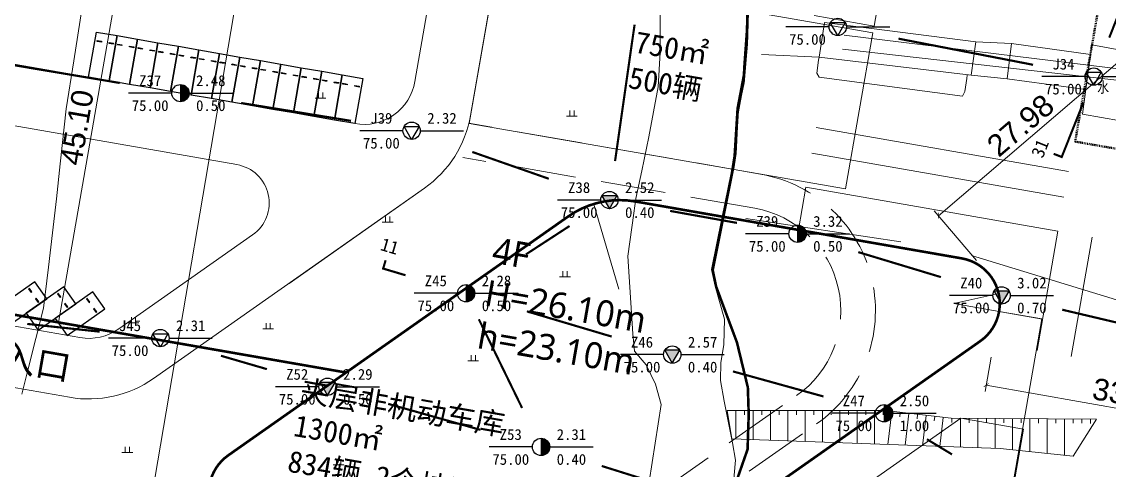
# Model space of a CAD drawing. Extents: x 274235 to 276654, y 142848 to 144425.
# Drawn here: x 275215.2 to 275340.8, y 143315.1 to 143366.9 of the extents above; entities that cross this region are included whole.
import ezdxf
from ezdxf.enums import TextEntityAlignment as Align

# ---------------------------------------------------------------- set-up
doc = ezdxf.new("R2010")
doc.units = 0
doc.header["$LTSCALE"] = 1.5
doc.header["$PDMODE"] = 1
doc.header["$PDSIZE"] = 0.2
for name, pattern in [('__DASH', [0.35, 0.25, -0.1]), ('ACAD_ISO04W100', [30, 24, -3, 0, -3]), ('X5', [3, 2, -1])]:
    doc.linetypes.add(name, pattern=pattern)
doc.layers.get('0').update_dxf_attribs({"linetype": 'CONTINUOUS', "lineweight": 0})
doc.layers.get('Defpoints').update_dxf_attribs({"linetype": 'CONTINUOUS'})
for name, color, linetype, lineweight in [('_ACM-A-ANNO-DIMS', 7, 'CONTINUOUS', 5), ('_ACM-A-SHBD-GRID-NPLT', 14, 'CONTINUOUS', 13), ('_ACM-A-SITE-OTLN', 3, 'CONTINUOUS', 25), ('_ACM-A-SITE-PAKG', 1, 'CONTINUOUS', 5), ('_ACM-A-SITE-ROAD', 2, 'CONTINUOUS', 18), ('_ACM-A-SITE-WALL', 5, 'CONTINUOUS', 50), ('ACM-A-ANNO-TEXT', 7, 'CONTINUOUS', 18), ('DLDW', 8, 'CONTINUOUS', 0), ('DMTZ', 8, 'CONTINUOUS', 0), ('GXYZ', 8, 'CONTINUOUS', 0), ('SXSS', 8, 'CONTINUOUS', 0), ('ZBTZ', 8, 'CONTINUOUS', 0)]:
    doc.layers.add(name, color=color, linetype=linetype, lineweight=lineweight)
for name, color, linetype in [('A-PRKG', 8, 'CONTINUOUS'), ('HOLE', 1, 'CONTINUOUS'), ('Legends', 7, 'CONTINUOUS'), ('PROFILE', 241, 'CONTINUOUS')]:
    doc.layers.add(name, color=color, linetype=linetype)
doc.layers.add('ASSIST', color=8, linetype='CONTINUOUS', lineweight=0, plot=False)
doc.layers.add('T2006年到2024年报批数据汇总', color=7, linetype='CONTINUOUS', lineweight=60, true_color=0x0070ff)
doc.styles.add('$1$微软雅黑', font='', dxfattribs={"height": 250})
doc.styles.add('_ACM-G-NOTES', font='arial.ttf', dxfattribs={"height": 2.5})
doc.styles.add('ST', font='')
doc.styles.get("Standard").update_dxf_attribs({"font": ''})
doc.styles.add('水系性质说明', font='', dxfattribs={"width": 0.8, "height": 1.25})
doc.styles.get('$1$微软雅黑').set_extended_font_data('Microsoft YaHei')
doc.styles.get('ST').set_extended_font_data('SimSun')
doc.styles.get('Standard').set_extended_font_data('NSimSun')
doc.styles.get('水系性质说明').set_extended_font_data('NSimSun')
doc.linetypes.add('10421', pattern='A,2,[150,AAA.SHX,S=1,R=0,X=0,Y=1],1e-11', length=2)
doc.linetypes.add('10422', pattern='A,2,[150,AAA.SHX,S=1,R=0,X=0,Y=1],2,[177,AAA.SHX,S=1,R=0,X=0,Y=0.8],1e-09', length=4)
doc.linetypes.add('1161', pattern='A,0,[149,AAA.SHX,S=0.15,R=0,X=0,Y=0],-1.6', length=1.6)
doc.dimstyles.new('_ACM-DIM-A_m', dxfattribs={"dimscale": 0.5, "dimtxt": 2.5, "dimasz": 1, "dimexe": 1.5, "dimexo": 2.5, "dimgap": 1, "dimtad": 1, "dimzin": 1, "dimdsep": 46, "dimtxsty": '_ACM-G-NOTES', "dimblk": 'ARCHTICK', "dimcen": 2.5, "dimclrd": 256, "dimclre": 256, "dimclrt": 256, "dimazin": 0, "dimtfac": 1, "dimtmove": 0, "dimatfit": 3, "dimldrblk": 'DOTSMALL', "dimfxl": 1, "dimlwd": 18, "dimlwe": 18, "dimarcsym": 0})

# ---------------------------------------------------------------- blocks, each defined once
blk = doc.blocks.new('gc119')
for p, q in [((-1.25, 0), (1.25, 0)), ((-0.5, 1.3), (-0.5, 0)), ((0.5, 1.3), (0.5, 0))]:
    blk.add_line(p, q)
blk = doc.blocks.new('A$C5E363402')
at = {"layer": '_ACM-A-ANNO-DIMS'}
for p, q in [((682380, 156208), (686968, 146922)), ((730240, 153950), (725343, 151922))]:
    blk.add_line(p, q, dxfattribs=at)
at = {"layer": '_ACM-A-SITE-OTLN', "const_width": 300}
blk.add_lwpolyline([(657586, 132022), (679770, 154205, -0.1989124), (687053, 157222), (725343, 157222, -0.6681786), (729091, 148174), (695148, 114232), (695148, 56011), (729091, 22069, -0.6681786), (725343, 13022), (687053, 13022, -0.1989124), (679770, 16038), (670186, 25622), (559110, 25622)], format="xyb", dxfattribs=at)
blk.add_lwpolyline([(571710, 132022), (657586, 132022)], dxfattribs=at)
blk.add_lwpolyline([(695155, 114238, -0.1989124), (687872, 111222), (649582, 111222, -0.6681786), (645834, 120269), (679770, 154205, -0.1989124), (687053, 157222), (725343, 157222, -0.6681786), (729091, 148174)], format="xyb", close=True, dxfattribs=at)
blk = doc.blocks.new('PARKING_2400x5400')
for points in [[(2300, -600), (2300, 4700), (-100, 4700), (-100, -600)], [(650, 3750), (150, 3750), (150, 3650), (650, 3650)], [(2050, 3750), (1550, 3750), (1550, 3650), (2050, 3650)]]:
    blk.add_lwpolyline(points, close=True)
blk = doc.blocks.new('ROAD-BLOCK')
at = {"layer": '_ACM-A-ANNO-DIMS'}
for p, q in [((85.56, 150.89), (115.11, 150.89)), ((85.56, 147.89), (115.11, 147.89)), ((85.56, 138.89), (85.56, 143.89)), ((85.56, 143.89), (115.11, 143.89)), ((115.11, 143.89), (115.11, 129.9)), ((119.11, 143.89), (119.11, 129.9)), ((104.71, 133.59), (115.11, 133.59)), ((110.01, 133.59), (115.01, 133.59)), ((115.01, 133.59), (115.01, -71.87))]:
    blk.add_line(p, q, dxfattribs=at)
at = {"layer": '_ACM-A-SITE-ROAD'}
for p, q in [((90.12, 163.59), (83.12, 163.59)), ((28.69, 122.71), (42.2, 136.22))]:
    blk.add_line(p, q, dxfattribs=at)
blk.add_lwpolyline([(-136.51, 182.59), (-116.86, 182.59, -0.198912), (-112.62, 180.84), (-40.98, 109.2, 0.198912), (-31.79, 105.39), (5.99, 105.39, 0.198912), (15.18, 109.2), (42.2, 136.22, 0.198912), (46.01, 145.42), (46.01, 178.09, -0.414214), (50.51, 182.59), (76.12, 182.59, -0.414214), (83.12, 175.59)], format="xyb", dxfattribs=at)
for points in [[(39.01, 148.19), (39.01, 176.59, 0.414214), (33.01, 182.59), (-8.49, 182.59, 0.414214), (-14.49, 176.59), (-14.49, 148.19, 0.414214), (-8.49, 142.19), (33.01, 142.19, 0.414214)], [(20.41, 135.19), (-46.21, 135.19, 0.668179), (-49.39, 127.51), (-36.03, 114.15, 0.198912), (-31.79, 112.39), (5.99, 112.39, 0.198912), (10.23, 114.15), (23.59, 127.51, 0.668179)], [(115.11, 120.68), (107.78, 120.68), (88.51, 101.42), (88.51, 78.96, 0.668179), (93.63, 76.84), (115.11, 98.32)]]:
    blk.add_lwpolyline(points, format="xyb", close=True, dxfattribs=at)
blk.add_lwpolyline([(90.12, 175.59), (90.12, 163.59)], dxfattribs=at)
at = {"layer": 'A-PRKG'}
for p, xscale, yscale, zscale, rotation in [((4.11, 142.79), -0.0009999999999999987, 0.0009999999999999987, 0.0009999999999999994, 359.9999999304366), ((6.51, 142.79), -0.0009999999999999987, 0.0009999999999999987, 0.0009999999999999994, 359.9999999304366), ((8.91, 142.79), -0.0009999999999999987, 0.0009999999999999987, 0.0009999999999999994, 359.9999999304366), ((11.31, 142.79), -0.0009999999999999987, 0.0009999999999999987, 0.0009999999999999994, 359.9999999304366), ((13.71, 142.79), -0.0009999999999999987, 0.0009999999999999987, 0.0009999999999999994, 359.9999999304366), ((16.11, 142.79), -0.0009999999999999987, 0.0009999999999999987, 0.0009999999999999994, 359.9999999304366), ((18.51, 142.79), -0.0009999999999999987, 0.0009999999999999987, 0.0009999999999999994, 359.9999999304366), ((20.91, 142.79), -0.0009999999999999987, 0.0009999999999999987, 0.0009999999999999994, 359.9999999304366), ((23.31, 142.79), -0.0009999999999999987, 0.0009999999999999987, 0.0009999999999999994, 359.9999999304366), ((25.71, 142.79), -0.0009999999999999987, 0.0009999999999999987, 0.0009999999999999994, 359.9999999304366), ((28.11, 142.79), -0.0009999999999999987, 0.0009999999999999987, 0.0009999999999999994, 359.9999999304366), ((30.51, 142.79), -0.0009999999999999987, 0.0009999999999999987, 0.0009999999999999994, 359.9999999304366), ((32.91, 142.79), -0.0009999999999999987, 0.0009999999999999987, 0.0009999999999999994, 359.9999999304366), ((-3.5, 114.44), 0.0009999999999999983, 0.0009999999999999983, 0.0009999999999999983, 315.0000002912197), ((-0.11, 114.44), 0.0009999999999999983, 0.0009999999999999983, 0.0009999999999999983, 315.0000002912197), ((3.29, 114.44), 0.0009999999999999983, 0.0009999999999999983, 0.0009999999999999983, 315.0000002912197)]:
    blk.add_blockref('PARKING_2400x5400', p, dxfattribs=dict(at, xscale=xscale, yscale=yscale, zscale=zscale, rotation=rotation))
blk = doc.blocks.new('eva')
at = {"layer": '_ACM-A-SHBD-GRID-NPLT', "linetype": '__DASH', "ltscale": 20}
for points in [[(9.4, 51.04), (107.58, 51.04, -0.198912), (118.89, 46.36), (121.19, 44.06, 0.198912), (129.67, 40.54), (158.4, 40.54, 0.668138), (166.89, 61.03), (151.76, 76.16, -0.198849), (147.08, 87.47), (147.07, 150.99, -0.199006), (151.76, 162.31), (165.91, 176.45, 0.668261), (157.42, 196.94), (123.23, 196.94)], [(-57.37, 56.98, 0.527487), (-43.39, 36.54), (-12.45, 36.54, 0.197109), (-1.22, 41.15), (1.25, 43.59, -0.197109), (9.68, 47.04), (107.58, 47.04, -0.198912), (116.06, 43.53), (118.36, 41.23, 0.198912), (129.67, 36.54), (158.4, 36.54, 0.668138), (169.72, 63.86), (154.59, 78.99, -0.198849), (151.08, 87.47), (151.07, 150.99, -0.199006), (154.59, 159.48), (168.73, 173.62, 0.668261), (157.42, 200.94), (123.23, 200.94)]]:
    blk.add_lwpolyline(points, format="xyb", dxfattribs=at)
blk = doc.blocks.new('BASEMENT')
at = {"layer": '_ACM-A-SITE-WALL', "linetype": '__DASH', "ltscale": 10}
blk.add_lwpolyline([(1891631, 816805), (1681958, 816805), (1681958, 789605), (1619758, 789605), (1619758, 610202), (1652552, 575356), (1764854, 536805), (1911521, 536805), (1919331, 545026), (1919331, 788642), (1896831, 788642), (1896831, 836511), (1912251, 836494), (1912258, 843311), (1891631, 843311)], close=True, dxfattribs=at)
blk = doc.blocks.new('_ArchTick')
at = {"const_width": 0.15}
blk.add_lwpolyline([(-0.5, -0.5), (0.5, 0.5)], dxfattribs=at)
blk = doc.blocks.new('*D1753')
at = {"layer": '_ACM-A-ANNO-DIMS', "lineweight": 18}
for p, q in [((275219.46, 143332.21), (275227.21, 143376.63)), ((275233.37, 143375.55), (275226.47, 143376.76)), ((275225.62, 143331.13), (275218.72, 143332.33))]:
    blk.add_line(p, q, dxfattribs=at)
at = {"layer": 'Defpoints', "color": 0}
for p in [(275227.21, 143376.63), (275234.6, 143375.34), (275226.86, 143330.92)]:
    blk.add_point(p, dxfattribs=at)
at = {"layer": '_ACM-A-ANNO-DIMS', "lineweight": 18, "xscale": 0.5, "yscale": 0.5, "zscale": 0.5}
for p, rotation in [((275227.21, 143376.63), 80.1075690193499), ((275219.46, 143332.21), 260.1075690193499)]:
    blk.add_blockref('_ArchTick', p, dxfattribs=dict(at, rotation=rotation))
at = {"layer": '_ACM-A-ANNO-DIMS', "insert": (275221.58, 143354.72), "char_height": 2.5, "attachment_point": 5, "rotation": 80.1076, "style": '_ACM-G-NOTES'}
blk.add_mtext('45.10', dxfattribs=at)
blk = doc.blocks.new('_DotSmall')
at = {"color": 0, "linetype": 'ByBlock', "const_width": 0.5}
blk.add_lwpolyline([(-0.0625, 0, 1), (0.0625, 0, 1)], format="xyb", close=True, dxfattribs=at)
blk = doc.blocks.new('*D1720')
at = {"layer": '_ACM-A-ANNO-DIMS', "lineweight": 18, "transparency": 16777216}
for p, q in [((67.25, 64.33), (61.45, 69.13)), ((62.02, 68.65), (44.19, 47.09)), ((49.42, 42.77), (43.61, 47.57))]:
    blk.add_line(p, q, dxfattribs=at)
at = {"layer": 'Defpoints', "color": 0, "transparency": 16777216}
for p in [(68.21, 63.53), (44.19, 47.09), (50.38, 41.97)]:
    blk.add_point(p, dxfattribs=at)
at = {"layer": '_ACM-A-ANNO-DIMS', "lineweight": 18, "transparency": 16777216, "xscale": 0.5, "yscale": 0.5, "zscale": 0.5}
for p, rotation in [((62.02, 68.65), 50.40824551412609), ((44.19, 47.09), 230.4082455141261)]:
    blk.add_blockref('_ArchTick', p, dxfattribs=dict(at, rotation=rotation))
at = {"layer": '_ACM-A-ANNO-DIMS', "transparency": 16777216, "insert": (51.74, 59), "char_height": 2.5, "attachment_point": 5, "rotation": 50.4082, "style": '_ACM-G-NOTES'}
blk.add_mtext('27.98', dxfattribs=at)
blk = doc.blocks.new('*D1721')
at = {"layer": '_ACM-A-ANNO-DIMS', "lineweight": 18, "transparency": 16777216}
for p, q in [((52.99, 32.04), (52.98, 28.01)), ((86.14, 31.98), (86.13, 27.95)), ((52.98, 28.76), (86.14, 28.7))]:
    blk.add_line(p, q, dxfattribs=at)
at = {"layer": 'Defpoints', "color": 0, "transparency": 16777216}
for p in [(52.99, 33.29), (86.14, 33.23), (86.14, 28.7)]:
    blk.add_point(p, dxfattribs=at)
at = {"layer": '_ACM-A-ANNO-DIMS', "lineweight": 18, "transparency": 16777216, "xscale": 0.5, "yscale": 0.5, "zscale": 0.5}
for p, rotation in [((52.98, 28.76), 179.8946389203966), ((86.14, 28.7), 359.8946389203966)]:
    blk.add_blockref('_ArchTick', p, dxfattribs=dict(at, rotation=rotation))
at = {"layer": '_ACM-A-ANNO-DIMS', "transparency": 16777216, "insert": (69.56, 30.5), "char_height": 2.5, "attachment_point": 5, "rotation": 359.8946, "style": '_ACM-G-NOTES'}
blk.add_mtext('33.15', dxfattribs=at)
blk = doc.blocks.new('H_sam_hole')
blk.add_line((0, 2), (0, -2))
at = {"const_width": 2}
blk.add_lwpolyline([(0, -1, 0.414214), (1, 0, 0.414214), (0, 1, 1)], format="xyb", dxfattribs=at)
blk.add_circle((0, 0), 2)
blk = doc.blocks.new('H_cpt_hole')
for p, q in [((-1.73, 1), (1.73, 1)), ((0, -2), (-1.73, 1)), ((1.73, 1), (0, -2))]:
    blk.add_line(p, q)
blk.add_circle((0, 0), 2)
blk = doc.blocks.new('H_spt_hole')
blk.add_hatch(color=256).paths.add_polyline_path([(-1.73, 1), (0, -2), (1.73, 1)])
blk.add_lwpolyline([(0, -2), (1.73, 1), (-1.73, 1)], close=True)
blk.add_circle((0, 0), 2)
blk = doc.blocks.new('DIM')
at = {"layer": '_ACM-A-ANNO-DIMS'}
for p1, p2, distance, picture, middle in [((68.215, 63.532), (50.381, 41.969), -8.035, '*D1720', (51.738, 59.003)), ((52.993, 33.288), (86.144, 33.227), -4.531, '*D1721', (69.563, 30.504))]:
    dim = blk.add_aligned_dim(p1=p1, p2=p2, distance=distance, dimstyle='_ACM-DIM-A_m', dxfattribs=at)
    dim.commit()
    dim.dimension.update_dxf_attribs({"geometry": picture, "text_midpoint": middle})

msp = doc.modelspace()

# ---------------------------------------------------------------- linework, layer by layer
at = {"layer": '_ACM-A-SITE-PAKG'}
msp.add_lwpolyline([(275313.464, 143365.652), (275270.011, 143373.23), (275266.867, 143355.198), (275310.319, 143347.62)], close=True, dxfattribs=at)
at = {"layer": 'ASSIST', "linetype": 'Continuous', "flags": 128}
for points in [[(275324.804, 143360.774), (275325.344, 143364.632), (275329.454, 143364.404), (275328.952, 143360.342)], [(275296.645, 143322.013), (275314.928, 143322.013), (275322.505, 143321.131), (275339.266, 143321.044), (275336.581, 143316.764), (275328.171, 143317.635), (275297.166, 143318.747)]]:
    msp.add_lwpolyline(points, close=True, dxfattribs=at)
at = {"layer": 'DLDW', "linetype": 'Continuous'}
msp.add_lwpolyline([(275309.972, 143363.766), (275358.299, 143358.319), (275358.412, 143359.467), (275310.137, 143365.376)], dxfattribs=at)
at = {"layer": 'DMTZ', "linetype": 'Continuous'}
for p, q in [((275297.645, 143322.013), (275297.645, 143318.729)), ((275298.645, 143322.013), (275298.645, 143321.513)), ((275299.645, 143322.013), (275299.645, 143318.658)), ((275300.645, 143322.013), (275300.645, 143321.513)), ((275301.645, 143322.013), (275301.645, 143318.586)), ((275302.645, 143322.013), (275302.645, 143321.513)), ((275303.645, 143322.013), (275303.645, 143318.514)), ((275304.645, 143322.013), (275304.645, 143321.513)), ((275305.645, 143322.013), (275305.645, 143318.443)), ((275306.645, 143322.013), (275306.645, 143321.513)), ((275307.645, 143322.013), (275307.645, 143318.371)), ((275308.645, 143322.013), (275308.645, 143321.513)), ((275309.645, 143322.013), (275309.645, 143318.299)), ((275310.645, 143322.013), (275310.645, 143321.513)), ((275311.645, 143322.013), (275311.645, 143318.227)), ((275312.645, 143322.013), (275312.645, 143321.513)), ((275313.645, 143322.013), (275313.645, 143318.156)), ((275314.645, 143322.013), (275314.645, 143321.513)), ((275315.64, 143321.93), (275315.194, 143318.1)), ((275316.633, 143321.814), (275316.576, 143321.318)), ((275317.627, 143321.699), (275317.199, 143318.028)), ((275318.62, 143321.583), (275318.562, 143321.087)), ((275319.613, 143321.468), (275319.205, 143317.956)), ((275320.607, 143321.352), (275320.549, 143320.855)), ((275321.6, 143321.236), (275321.21, 143317.884)), ((275322.594, 143321.13), (275322.591, 143320.63)), ((275323.594, 143321.125), (275323.576, 143317.8)), ((275324.594, 143321.12), (275324.591, 143320.62)), ((275325.594, 143321.115), (275325.576, 143317.728)), ((275326.594, 143321.11), (275326.591, 143320.61)), ((275327.594, 143321.104), (275327.576, 143317.656)), ((275328.594, 143321.099), (275328.591, 143320.599)), ((275329.594, 143321.094), (275329.575, 143317.49)), ((275330.594, 143321.089), (275330.591, 143320.589)), ((275331.594, 143321.084), (275331.574, 143317.282)), ((275332.594, 143321.079), (275332.591, 143320.579)), ((275333.594, 143321.073), (275333.573, 143317.075)), ((275334.594, 143321.068), (275334.591, 143320.568)), ((275335.594, 143321.063), (275335.572, 143316.868)), ((275336.593, 143321.058), (275336.591, 143320.558)), ((275337.593, 143321.053), (275337.591, 143320.553)), ((275338.593, 143321.047), (275338.591, 143320.547))]:
    msp.add_line(p, q, dxfattribs=at)
at = {"layer": 'DMTZ', "linetype": '10421', "flags": 128}
msp.add_lwpolyline([(275294.04, 143298.548), (275294.291, 143300.647), (275296.786, 143311.323), (275297.319, 143313.248), (275297.606, 143316.31), (275297.261, 143318.279), (275296.287, 143323.107), (275295.883, 143325.495), (275295.899, 143327.581), (275296.251, 143329.628), (275296.34, 143332.583), (275295.26, 143336.379), (275294.849, 143338.334), (275296.016, 143344.219), (275297.087, 143349.477), (275297.432, 143351.445), (275297.774, 143356.943), (275298.504, 143360.798), (275298.528, 143361.657), (275298.845, 143365.89), (275298.995, 143370.893), (275299.063, 143381.906), (275299.88, 143389.871), (275299.982, 143390.869), (275299.993, 143391.871), (275300.241, 143396.87), (275300.541, 143401.867), (275300.815, 143403.19)], dxfattribs=at)
at = {"layer": 'DMTZ', "linetype": '10422'}
for points in [[(275325.344, 143364.632), (275307.871, 143366.829), (275307.253, 143362.837), (275324.804, 143360.774)], [(275338.581, 143363.148), (275329.454, 143364.404)], [(275328.952, 143360.342), (275338.043, 143359.111)]]:
    msp.add_lwpolyline(points, dxfattribs=at)
at = {"layer": 'DMTZ', "linetype": 'Continuous'}
msp.add_lwpolyline([(275296.645, 143322.013), (275314.928, 143322.013), (275322.505, 143321.131), (275339.266, 143321.044)], dxfattribs=at)
at = {"layer": 'GXYZ', "linetype": 'Continuous'}
msp.add_line((275203.682, 143155.581), (275247.477, 143413.795), dxfattribs=at)
at = {"layer": 'HOLE', "linetype": 'Continuous'}
for points in [[(275308.416, 143366.342), (275303.416, 143366.342)], [(275310.416, 143366.342), (275315.416, 143366.342)], [(275337.963, 143360.603), (275332.963, 143360.603)], [(275339.963, 143360.603), (275344.963, 143360.603)], [(275232.529, 143358.687), (275227.529, 143358.687)], [(275234.529, 143358.687), (275239.529, 143358.687)], [(275259.219, 143354.349), (275254.219, 143354.349)], [(275261.219, 143354.349), (275266.219, 143354.349)], [(275282.055, 143346.343), (275277.055, 143346.343)], [(275284.055, 143346.343), (275289.055, 143346.343)], [(275303.774, 143342.441), (275298.774, 143342.441)], [(275305.774, 143342.441), (275310.774, 143342.441)], [(275265.512, 143335.571), (275260.512, 143335.571)], [(275267.512, 143335.571), (275272.512, 143335.571)], [(275327.325, 143335.324), (275322.325, 143335.324)], [(275329.325, 143335.324), (275334.325, 143335.324)], [(275230.206, 143330.39), (275225.206, 143330.39)], [(275232.206, 143330.39), (275237.206, 143330.39)], [(275289.311, 143328.487), (275284.311, 143328.487)], [(275291.311, 143328.487), (275296.311, 143328.487)], [(275249.506, 143324.773), (275244.506, 143324.773)], [(275251.506, 143324.773), (275256.506, 143324.773)], [(275313.765, 143321.712), (275308.765, 143321.712)], [(275315.765, 143321.712), (275320.765, 143321.712)], [(275274.162, 143317.821), (275269.162, 143317.821)], [(275276.162, 143317.821), (275281.162, 143317.821)]]:
    msp.add_lwpolyline(points, dxfattribs=at)
at = {"layer": 'PROFILE', "linetype": 'ACAD_ISO04W100', "ltscale": 0.08, "const_width": 0.25}
for points in [[(275340.754, 143365.103), (275345.46, 143376.924)], [(275283.699, 143350.843), (275285.955, 143366.602)], [(275316.416, 143364.982), (275331.963, 143361.963)], [(275214.022, 143361.965), (275226.529, 143359.863)], [(275240.529, 143357.549), (275253.219, 143355.487)], [(275334.336, 143351.682), (275335.265, 143351.312), (275337.769, 143357.603)], [(275267.219, 143351.895), (275276.055, 143348.797)], [(275290.055, 143345.085), (275297.774, 143343.699)], [(275273.423, 143340.071), (275278.448, 143343.343)], [(275311.774, 143340.326), (275321.325, 143337.439)], [(275257.213, 143339.382), (275256.928, 143338.424), (275259.512, 143337.655)], [(275273.512, 143333.487), (275283.311, 143330.571)], [(275335.325, 143333.674), (275348.521, 143330.562)], [(275215.834, 143332.033), (275224.206, 143331.138)], [(275272.969, 143322.321), (275267.974, 143332.571)], [(275238.206, 143328.353), (275243.506, 143326.81)], [(275297.311, 143326.548), (275307.765, 143323.651)], [(275257.506, 143322.799), (275268.162, 143319.795)], [(275319.712, 143318.712), (275322.602, 143316.959)], [(275282.162, 143315.624), (275291.736, 143312.618)]]:
    msp.add_lwpolyline(points, dxfattribs=at)
at = {"layer": 'SXSS', "linetype": '10421'}
msp.add_lwpolyline([(275215.199, 143323.923), (275215.939, 143326.834), (275217.721, 143333.847), (275218.288, 143338.589), (275218.764, 143342.565), (275219.234, 143346.494), (275219.653, 143350.523), (275220.315, 143356.871), (275221.208, 143362.429), (275222.127, 143368.364), (275222.801, 143372.976), (275223.338, 143377.291), (275224.004, 143382.634), (275224.773, 143388.208), (275225.145, 143390.898), (275225.671, 143394.146), (275226.087, 143396.716), (275226.69, 143402.678)], dxfattribs=at)
at = {"layer": 'SXSS', "linetype": 'Continuous', "flags": 128}
msp.add_lwpolyline([(275342.043, 143355.501), (275343.128, 143363.47), (275338.73, 143364.266), (275337.66, 143356.243)], close=True, dxfattribs=at)
at = {"layer": 'T2006年到2024年报批数据汇总', "color": 6, "linetype": 'X5', "lineweight": -2, "const_width": 0.3}
for points in [[(275299.151, 143372.564), (275298.906, 143364.462), (275298.526, 143359.95), (275298.202, 143358.41), (275297.849, 143356.481), (275297.749, 143354.908), (275297.594, 143351.763), (275297.355, 143350.153), (275295.568, 143341.24), (275294.972, 143338.26), (275295.364, 143336.362), (275296.229, 143334.033), (275297.774, 143329.892), (275299.031, 143324.698), (275299.132, 143321.602), (275299.001, 143317.547), (275297.207, 143312.402)], [(275297.207, 143312.402), (275299.001, 143317.547), (275299.132, 143321.602), (275299.031, 143324.698), (275297.774, 143329.892), (275296.229, 143334.033), (275295.364, 143336.362), (275294.972, 143338.26), (275295.568, 143341.24), (275297.355, 143350.153), (275297.594, 143351.763), (275297.749, 143354.908), (275297.849, 143356.481), (275298.202, 143358.41), (275298.526, 143359.949), (275298.906, 143364.462), (275299.151, 143372.564)]]:
    msp.add_lwpolyline(points, dxfattribs=at)
at = {"layer": 'ZBTZ', "linetype": '1161', "flags": 128}
for points in [[(275291.126, 143403.815), (275291.269, 143402.6), (275291.347, 143398.414), (275291.376, 143396.905), (275290.822, 143391.441), (275290.303, 143386.319), (275289.692, 143381.504), (275289.336, 143378.689), (275289.087, 143373.531), (275288.906, 143368.535), (275288.909, 143363.379), (275288.694, 143359.403), (275287.618, 143353.637), (275286.798, 143349.721), (275286.114, 143346.508), (275285.871, 143344.81), (275285.163, 143339.859), (275285.753, 143330.88), (275285.929, 143328.895), (275287.302, 143327.313), (275288.377, 143325.057), (275289.01, 143322.734), (275287.623, 143313.774), (275286.647, 143307.925), (275286.224, 143305.392), (275285.989, 143301.967), (275285.8, 143298.973), (275285.823, 143297.706)], [(275316.706, 143341.505), (275298.794, 143344.226)], [(275343.48, 143334.234), (275324.87, 143339.928)]]:
    msp.add_lwpolyline(points, dxfattribs=at)
at = {"layer": 'ZBTZ', "linetype": '1161'}
for points in [[(275307.253, 143362.837), (275300.62, 143363.149)], [(275307.253, 143362.837), (275307.205, 143362.486), (275306.995, 143360.982), (275307.265, 143360.515), (275323.823, 143358.332), (275324.082, 143358.886), (275324.304, 143360.388), (275324.367, 143360.763)]]:
    msp.add_lwpolyline(points, dxfattribs=at)

# ---------------------------------------------------------------- block references
at = {"xscale": 0.001, "yscale": 0.001, "zscale": 0.001}
for name, p, rotation in [('BASEMENT', (273332.701, 142902.048), 350.1075691856989), ('A$C5E363402', (274582.158, 143309.331), 350.1075691150455)]:
    msp.add_blockref(name, p, dxfattribs=dict(at, rotation=rotation))
at = {"layer": '_ACM-A-SITE-OTLN', "rotation": 350.10756917272}
msp.add_blockref('DIM', (275269.406, 143305.731), dxfattribs=at)
at = {"layer": '_ACM-A-SITE-ROAD', "rotation": 350.1075691150455}
msp.add_blockref('eva', (275110.91, 143178.423), dxfattribs=at)
at = {"layer": 'HOLE', "xscale": 0.5, "yscale": 0.5, "zscale": 0.5}
for name, p in [('H_cpt_hole', (275309.416, 143366.342)), ('H_cpt_hole', (275338.963, 143360.603)), ('H_sam_hole', (275233.529, 143358.687)), ('H_cpt_hole', (275260.219, 143354.349)), ('H_spt_hole', (275283.055, 143346.343)), ('H_sam_hole', (275304.774, 143342.441)), ('H_sam_hole', (275266.512, 143335.571)), ('H_spt_hole', (275328.325, 143335.324)), ('H_cpt_hole', (275231.206, 143330.39)), ('H_spt_hole', (275290.311, 143328.487)), ('H_spt_hole', (275250.506, 143324.773)), ('H_sam_hole', (275314.765, 143321.712)), ('H_sam_hole', (275275.162, 143317.821))]:
    msp.add_blockref(name, p, dxfattribs=at)
at = {"layer": 'Legends', "rotation": 350.1075691126429}
msp.add_blockref('ROAD-BLOCK', (275196.715, 143220.762), dxfattribs=at)
at = {"layer": 'ZBTZ', "linetype": 'Continuous', "xscale": 0.5, "yscale": 0.5}
for p in [(275249.7, 143358.12), (275278.711, 143356.025), (275257.458, 143343.784), (275277.928, 143337.47), (275228.106, 143332.176), (275243.653, 143331.47), (275267.328, 143327.764), (275227.399, 143317.175), (275251.78, 143315.763)]:
    msp.add_blockref('gc119', p, dxfattribs=at)

# ---------------------------------------------------------------- texts
at = {"layer": '_ACM-A-SITE-PAKG', "char_height": 2.5, "attachment_point": 1, "rotation": 350.10757}
for s, width, insert in [('750{\\fSimSun|b0|i0|c129|p2;㎡} \\P500{\\fSimSun|b0|i0|c134|p2;辆}', 17.58525, (275286.253, 143365.871)), ('{\\fSimSun|b0|i0|c134|p2;夹层非机动车库}\\P1300{\\fSimSun|b0|i0|c129|p2;㎡} \\P834{\\fSimSun|b0|i0|c134|p2;辆 2个坡道}', 35.50172, (275247.617, 143325.674))]:
    msp.add_mtext_dynamic_manual_height_columns(s, width=width, gutter_width=12.5, heights=[0], dxfattribs=dict(at, insert=insert))
at = {"layer": 'ACM-A-ANNO-TEXT', "char_height": 3, "attachment_point": 1, "rotation": 350.10757, "style": '$1$微软雅黑'}
for s, insert in [('4F\\PH=26.10m\\Ph=23.10m', (275269.875, 143342.07)), ('急诊主入口', (275200.951, 143331.919))]:
    msp.add_mtext_dynamic_manual_height_columns(s, width=29.08252, gutter_width=15.556, heights=[0], dxfattribs=dict(at, insert=insert))
at = {"layer": 'HOLE', "style": 'ST'}
for s, p in [('75.00', (275305.916, 143364.905)), ('J34', (275335.463, 143362.041)), ('Z37', (275230.029, 143360.125)), ('2.48', (275237.029, 143360.125)), ('75.00', (275335.463, 143359.166)), ('75.00', (275230.029, 143357.25)), ('0.50', (275237.029, 143357.25)), ('J39', (275256.719, 143355.786)), ('2.32', (275263.719, 143355.786)), ('75.00', (275256.719, 143352.911)), ('Z38', (275279.555, 143347.78)), ('2.52', (275286.555, 143347.78)), ('75.00', (275279.555, 143344.905)), ('0.40', (275286.555, 143344.905)), ('Z39', (275301.274, 143343.878)), ('3.32', (275308.274, 143343.878)), ('75.00', (275301.274, 143341.003)), ('0.50', (275308.274, 143341.003)), ('Z45', (275263.012, 143337.008)), ('2.28', (275270.012, 143337.008)), ('Z40', (275324.825, 143336.761)), ('3.02', (275331.825, 143336.761)), ('75.00', (275263.012, 143334.133)), ('0.50', (275270.012, 143334.133)), ('75.00', (275324.825, 143333.886)), ('0.70', (275331.825, 143333.886)), ('J45', (275227.706, 143331.828)), ('2.31', (275234.706, 143331.828)), ('75.00', (275227.706, 143328.953)), ('Z46', (275286.811, 143329.924)), ('2.57', (275293.811, 143329.924)), ('75.00', (275286.811, 143327.049)), ('0.40', (275293.811, 143327.049)), ('Z52', (275247.006, 143326.21)), ('2.29', (275254.006, 143326.21)), ('75.00', (275247.006, 143323.335)), ('0.50', (275254.006, 143323.335)), ('Z47', (275311.265, 143323.149)), ('2.50', (275318.265, 143323.149)), ('75.00', (275311.265, 143320.274)), ('1.00', (275318.265, 143320.274)), ('Z53', (275271.662, 143319.258)), ('2.31', (275278.662, 143319.258)), ('75.00', (275271.662, 143316.383)), ('0.40', (275278.662, 143316.383))]:
    msp.add_text(s, height=1.25, dxfattribs=at).set_placement(p, align=Align.MIDDLE_CENTER)
at = {"layer": 'PROFILE', "style": 'ST'}
for s, rotation, p in [('31', 68.29427, (275333.871, 143351.867)), ('11', 343.42386, (275257.356, 143339.862))]:
    msp.add_text(s, height=1.5, rotation=rotation, dxfattribs=at).set_placement(p, align=Align.BOTTOM_CENTER)
at = {"layer": 'SXSS', "linetype": 'Continuous', "style": '水系性质说明', "width": 0.8}
msp.add_text('水', height=1.25, dxfattribs=at).set_placement((275340.045, 143359.386, -10.409), align=Align.MIDDLE)

# ---------------------------------------------------------------- dimensions: what is measured, and where the dimension line sits
at = {"layer": '_ACM-A-ANNO-DIMS'}
dim = msp.add_linear_dim(base=(275227.205, 143376.63), p1=(275226.855, 143330.915), p2=(275234.602, 143375.34), angle=80.10757, dimstyle='_ACM-DIM-A_m', override={"dimtmove": 1}, dxfattribs=at)
dim.commit()
dim.dimension.update_dxf_attribs({"geometry": '*D1753', "text_midpoint": (275221.581, 143354.723)})

doc.saveas('drawing.dxf')
